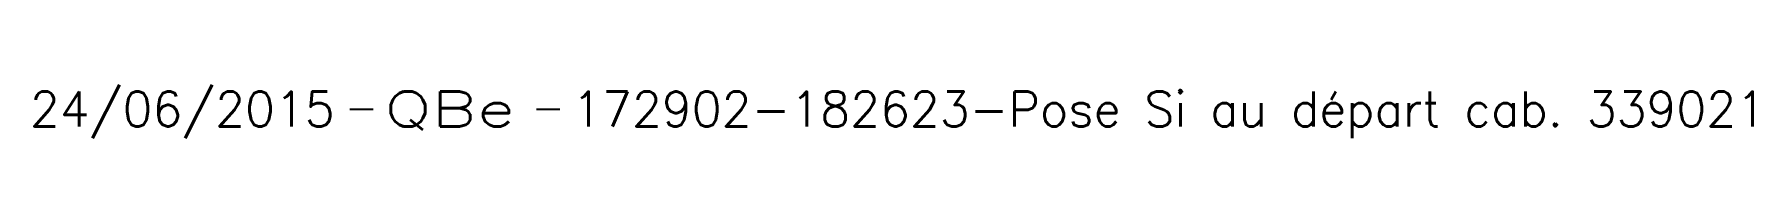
# Model space of a CAD drawing. Header units: millimetres. Extents: x 185011 to 186000, y 128000 to 128990.
# Drawn here: x 185010.77 to 185047.73, y 128260.22 to 128261.37 of the extents above; entities that cross this region are included whole.
import ezdxf
from ezdxf.enums import TextEntityAlignment as Align

# ---------------------------------------------------------------- set-up
doc = ezdxf.new("R2010")
doc.units = ezdxf.units.MM
doc.layers.get('0').update_dxf_attribs({"linetype": 'CONTINUOUS'})
doc.layers.add('S_910', color=7, linetype='CONTINUOUS', plot=False)
doc.styles.get("Standard").update_dxf_attribs({"font": 'romans.shx', "width": 0.85})

# ---------------------------------------------------------------- blocks, each defined once
blk = doc.blocks.new('GIS_MODF')
at = {"color": 0, "linetype": 'Continuous', "flags": 128}
for points in [[(-2.257, -0.012), (-1.757, -0.012)], [(1.758, -0.012), (2.258, -0.012)]]:
    blk.add_lwpolyline(points, dxfattribs=at)
at = {"color": 0, "linetype": 'Continuous'}
blk.add_attdef('DATE', text='', height=0.75, dxfattribs=at).set_placement((-2.583, -0.387), align=Align.RIGHT)
at = {"color": 0, "linetype": 'Continuous', "width": 3.590909}
blk.add_attdef('USER', text='', height=0.75, dxfattribs=at).set_placement((-1.516, -0.387), (1.306, -0.387), align=Align.FIT)
at = {"color": 0, "linetype": 'Continuous'}
blk.add_attdef('DESC', (2.528, -0.387), '', height=0.75, dxfattribs=at)

msp = doc.modelspace()

# ---------------------------------------------------------------- block references
at = {"layer": 'S_910'}
ref = msp.add_blockref('GIS_MODF', (185019.813, 128260.86), dxfattribs=at)
ref.add_attrib('DATE', '24/06/2015', dxfattribs={"layer": '0', "color": 0, "linetype": 'Continuous', "height": 0.75}).set_placement((185017.23, 128260.473), align=Align.RIGHT)
ref.add_attrib('USER', 'QBe', dxfattribs={"layer": '0', "color": 0, "linetype": 'Continuous', "height": 0.75, "width": 1.362069}).set_placement((185018.297, 128260.473), (185021.118, 128260.473), align=Align.FIT)
ref.add_attrib('DESC', '172902-182623-Pose Si au départ cab. 339021', (185022.34, 128260.473), dxfattribs={"layer": '0', "color": 0, "linetype": 'Continuous', "height": 0.75})

doc.saveas('drawing.dxf')
